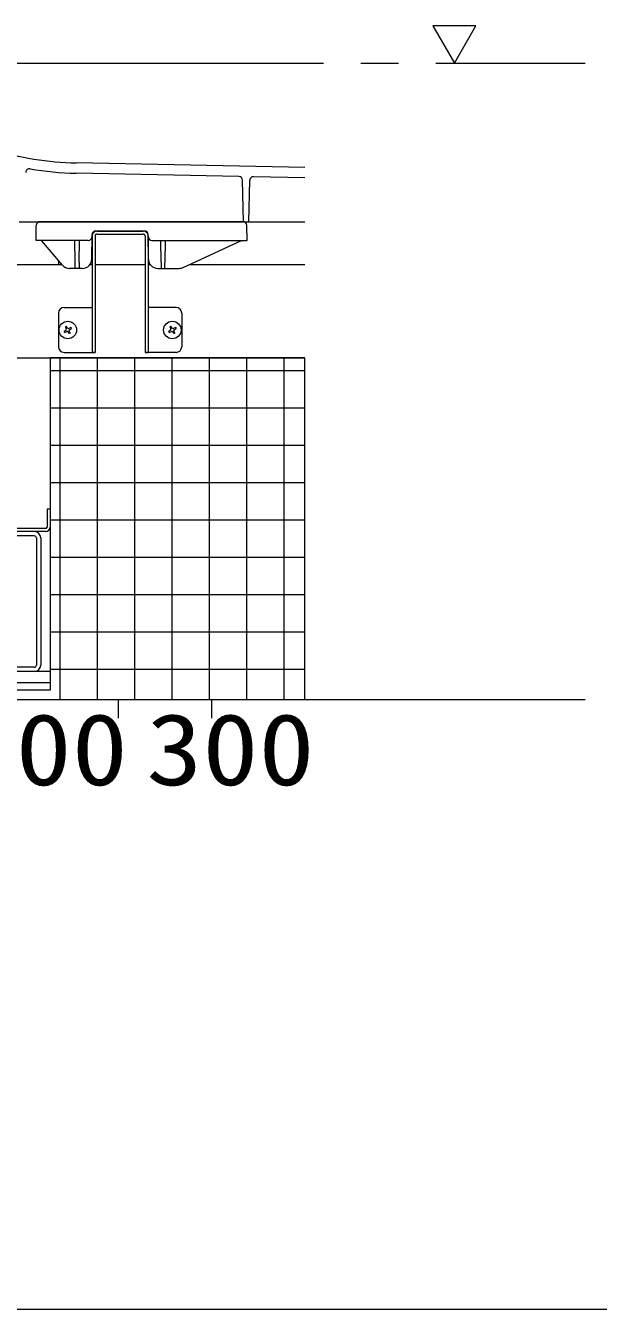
# Model space of a CAD drawing. Units: millimetres on the paper. Extents: x -305 to 305, y -152 to 152.
# Drawn here: x -112.94 to -97.61, y -59.65 to -25.26 of the extents above; entities that cross this region are included whole.
import ezdxf
from ezdxf.enums import TextEntityAlignment as Align

# ---------------------------------------------------------------- set-up
doc = ezdxf.new("R2010")
doc.units = ezdxf.units.MM
doc.linetypes.add('LONG_CHAIN', pattern=[21, 18, -1, 1, -1])
doc.layers.add('0-0_PV', color=7, linetype='Continuous', lineweight=9)
doc.styles.add('ＭＳ ゴシック', font='')
doc.styles.get('ＭＳ ゴシック').set_extended_font_data('MS Gothic')

msp = doc.modelspace()

# ---------------------------------------------------------------- linework, layer by layer
at = {"layer": '0-0_PV'}
for p, q in [((-100.885, -25.263), (-102.04, -25.263)), ((-102.04, -25.263), (-101.463, -26.263)), ((-101.463, -26.263), (-100.885, -25.263)), ((-107.23, -29.302), (-111.591, -29.214)), ((-105.463, -29.062), (-111.586, -28.939)), ((-107.113, -30.513), (-107.132, -29.4)), ((-106.963, -30.513), (-106.943, -29.408)), ((-105.463, -29.337), (-106.841, -29.309)), ((-113.113, -30.513), (-105.463, -30.513)), ((-107.12, -30.513), (-112.556, -30.513)), ((-111.169, -31.515), (-111.164, -30.862)), ((-111.163, -30.893), (-111.163, -34.013)), ((-111.083, -30.893), (-111.083, -34.013)), ((-109.76, -30.763), (-111.064, -30.763)), ((-111.033, -30.763), (-109.793, -30.763)), ((-111.033, -30.843), (-109.793, -30.843)), ((-109.743, -30.893), (-109.743, -34.013)), ((-109.663, -30.893), (-109.663, -34.013)), ((-109.656, -31.515), (-109.662, -30.862)), ((-111.958, -31.674), (-112.513, -31.013)), ((-111.264, -31.013), (-112.413, -31.013)), ((-111.616, -31.598), (-111.626, -31.013)), ((-111.51, -31.598), (-111.5, -31.013)), ((-109.561, -31.013), (-107.263, -31.013)), ((-109.316, -31.598), (-109.326, -31.013)), ((-109.21, -31.598), (-109.2, -31.013)), ((-108.721, -31.74), (-107.163, -31.013)), ((-112.063, -31.583), (-112.063, -31.663)), ((-112.063, -31.583), (-112.034, -31.583)), ((-112.048, -31.569), (-112.048, -31.583)), ((-115.913, -31.663), (-111.967, -31.663)), ((-111.613, -31.763), (-111.767, -31.763)), ((-111.083, -31.663), (-109.743, -31.663)), ((-109.406, -31.763), (-109.313, -31.763)), ((-109.313, -31.763), (-109.213, -31.763)), ((-109.213, -31.763), (-108.827, -31.763)), ((-108.557, -31.663), (-105.463, -31.663)), ((-112.063, -32.963), (-112.063, -33.863)), ((-111.913, -32.813), (-111.163, -32.813)), ((-108.913, -32.813), (-109.663, -32.813)), ((-108.763, -32.963), (-108.763, -33.863)), ((-111.878, -33.329), (-111.852, -33.314)), ((-111.878, -33.33), (-111.852, -33.386)), ((-111.817, -33.365), (-111.852, -33.315)), ((-111.729, -33.347), (-111.786, -33.374)), ((-111.729, -33.347), (-111.714, -33.373)), ((-109.078, -33.329), (-109.052, -33.314)), ((-109.078, -33.33), (-109.052, -33.386)), ((-109.017, -33.365), (-109.052, -33.315)), ((-108.929, -33.347), (-108.986, -33.374)), ((-108.929, -33.347), (-108.914, -33.373)), ((-111.86, -33.417), (-111.911, -33.452)), ((-111.896, -33.478), (-111.911, -33.452)), ((-111.896, -33.478), (-111.84, -33.452)), ((-111.809, -33.461), (-111.773, -33.511)), ((-111.747, -33.496), (-111.773, -33.44)), ((-111.747, -33.496), (-111.773, -33.511)), ((-111.765, -33.409), (-111.714, -33.373)), ((-109.06, -33.417), (-109.111, -33.452)), ((-109.096, -33.478), (-109.111, -33.452)), ((-109.096, -33.478), (-109.04, -33.452)), ((-109.009, -33.461), (-108.973, -33.511)), ((-108.947, -33.496), (-108.973, -33.44)), ((-108.947, -33.496), (-108.973, -33.511)), ((-108.965, -33.409), (-108.914, -33.373)), ((-111.913, -34.013), (-111.083, -34.013)), ((-111.083, -34.013), (-111.163, -34.013)), ((-109.743, -34.013), (-109.663, -34.013)), ((-108.913, -34.013), (-109.743, -34.013)), ((-115.913, -34.163), (-105.463, -34.163)), ((-112.017, -43.313), (-112.017, -34.163)), ((-111.017, -43.313), (-111.017, -34.163)), ((-110.017, -43.313), (-110.017, -34.163)), ((-109.017, -43.313), (-109.017, -34.163)), ((-108.017, -43.313), (-108.017, -34.163)), ((-107.017, -43.313), (-107.017, -34.163)), ((-106.017, -43.313), (-106.017, -34.163)), ((-112.288, -34.498), (-105.463, -34.498)), ((-112.288, -34.62), (-112.288, -38.213)), ((-112.288, -35.498), (-105.463, -35.498)), ((-112.288, -36.498), (-105.463, -36.498)), ((-112.288, -37.498), (-105.463, -37.498)), ((-112.288, -38.213), (-112.368, -38.213)), ((-112.368, -38.213), (-112.368, -38.693)), ((-112.288, -38.213), (-112.288, -38.693)), ((-112.288, -38.498), (-105.463, -38.498)), ((-112.408, -38.733), (-116.418, -38.733)), ((-112.408, -38.813), (-116.418, -38.813)), ((-112.288, -38.813), (-112.288, -43.063)), ((-112.71, -38.928), (-116.115, -38.928)), ((-112.653, -38.985), (-112.653, -42.39)), ((-112.538, -38.985), (-112.538, -42.39)), ((-112.288, -39.498), (-105.463, -39.498)), ((-112.288, -40.498), (-105.463, -40.498)), ((-112.288, -41.498), (-105.463, -41.498)), ((-112.288, -42.563), (-116.538, -42.563)), ((-112.71, -42.448), (-116.115, -42.448)), ((-112.288, -42.498), (-105.463, -42.498)), ((-112.288, -42.863), (-116.538, -42.863)), ((-122.963, -43.313), (-97.963, -43.313)), ((-112.288, -43.063), (-116.538, -43.063)), ((-110.463, -43.313), (-110.463, -43.813)), ((-107.963, -43.313), (-107.963, -43.813)), ((-262.482, -59.645), (-17.482, -59.645))]:
    msp.add_line(p, q, dxfattribs=at)
at = {"layer": '0-0_PV', "linetype": 'LONG_CHAIN'}
msp.add_line((-122.963, -26.263), (-97.963, -26.263), dxfattribs=at)
at = {"layer": '0-0_PV'}
for points in [[(-122.963, -43.313), (-105.463, -43.313), (-105.463, -34.163), (-112.288, -34.163), (-112.288, -43.063), (-116.538, -43.063), (-116.538, -28.963), (-113.435, -28.963)], [(-112.413, -31.013), (-112.663, -31.013), (-112.656, -30.611)], [(-107.263, -31.013), (-107.013, -31.013), (-107.02, -30.611)], [(-111.613, -31.763), (-111.613, -31.759), (-111.613, -31.748), (-111.613, -31.729), (-111.614, -31.704), (-111.614, -31.674), (-111.615, -31.638), (-111.616, -31.598)], [(-111.51, -31.598), (-111.511, -31.638), (-111.511, -31.674), (-111.512, -31.704), (-111.512, -31.729), (-111.512, -31.748), (-111.513, -31.759), (-111.513, -31.763)], [(-109.316, -31.598), (-109.315, -31.638), (-109.314, -31.674), (-109.314, -31.704), (-109.313, -31.729), (-109.313, -31.748), (-109.313, -31.759), (-109.313, -31.763)], [(-109.213, -31.763), (-109.213, -31.759), (-109.212, -31.748), (-109.212, -31.729), (-109.212, -31.704), (-109.211, -31.674), (-109.211, -31.638), (-109.21, -31.598)], [(-111.419, -31.763), (-111.513, -31.763), (-111.613, -31.763)]]:
    msp.add_lwpolyline(points, dxfattribs=at)
for centre in [(-111.813, -33.413), (-109.013, -33.413)]:
    msp.add_circle(centre, 0.235, dxfattribs=at)
for centre, radius, start, end in [((-111.426, -20.941), 8, 252.5237, 268.8542), ((-112.84, -29.196), 0.1, 80.2812, 179), ((-111.426, -20.941), 8.275, 260.2812, 268.8542), ((-107.232, -29.402), 0.1, 1, 88.8542), ((-106.843, -29.409), 0.1, 88.8542, 179), ((-112.556, -30.613), 0.1, 90, 179), ((-107.12, -30.613), 0.1, 1, 90), ((-111.264, -30.913), 0.1, 270, 359.5), ((-111.064, -30.863), 0.1, 90, 179.5), ((-111.033, -30.893), 0.13, 90, 180), ((-111.033, -30.893), 0.05, 90, 180), ((-109.793, -30.893), 0.13, 0, 90), ((-109.793, -30.893), 0.05, 0, 90), ((-109.762, -30.863), 0.1, 0.5, 90), ((-109.561, -30.913), 0.1, 180.5, 270), ((-111.419, -31.513), 0.25, 270, 359.5), ((-109.406, -31.513), 0.25, 180.5, 270), ((-111.767, -31.513), 0.25, 220, 270), ((-111.213, -31.533), 0.13, 270, 292.6199), ((-109.613, -31.533), 0.13, 247.3801, 270), ((-108.827, -31.513), 0.25, 270, 295), ((-111.913, -32.963), 0.15, 90, 180), ((-108.913, -32.963), 0.15, 0, 90), ((-111.875, -33.396), 0.025, 305, 25), ((-111.829, -33.475), 0.025, 35, 115), ((-111.796, -33.351), 0.025, 215, 295), ((-111.751, -33.43), 0.025, 124.9999, 205), ((-109.075, -33.396), 0.025, 305, 25), ((-109.029, -33.475), 0.025, 35, 115), ((-108.996, -33.351), 0.025, 215, 295), ((-108.951, -33.43), 0.025, 124.9999, 205), ((-111.913, -33.863), 0.15, 180, 270), ((-108.913, -33.863), 0.15, 270, 0), ((-112.71, -38.985), 0.172, 0, 90), ((-112.408, -38.693), 0.12, 270, 0), ((-112.408, -38.693), 0.04, 270, 0), ((-112.71, -38.985), 0.0575, 0, 90), ((-112.71, -42.39), 0.0575, 270, 0), ((-112.71, -42.39), 0.172, 270, 0)]:
    msp.add_arc(centre, radius, start, end, dxfattribs=at)

# ---------------------------------------------------------------- texts
at = {"layer": '0-0_PV', "style": 'ＭＳ ゴシック', "width": 1.15}
for s, p in [('200', (-114.713, -46.183)), ('300', (-109.713, -46.183))]:
    msp.add_text(s, height=1.921, dxfattribs=at).set_placement(p, align=Align.BOTTOM_LEFT)

doc.saveas('drawing.dxf')
